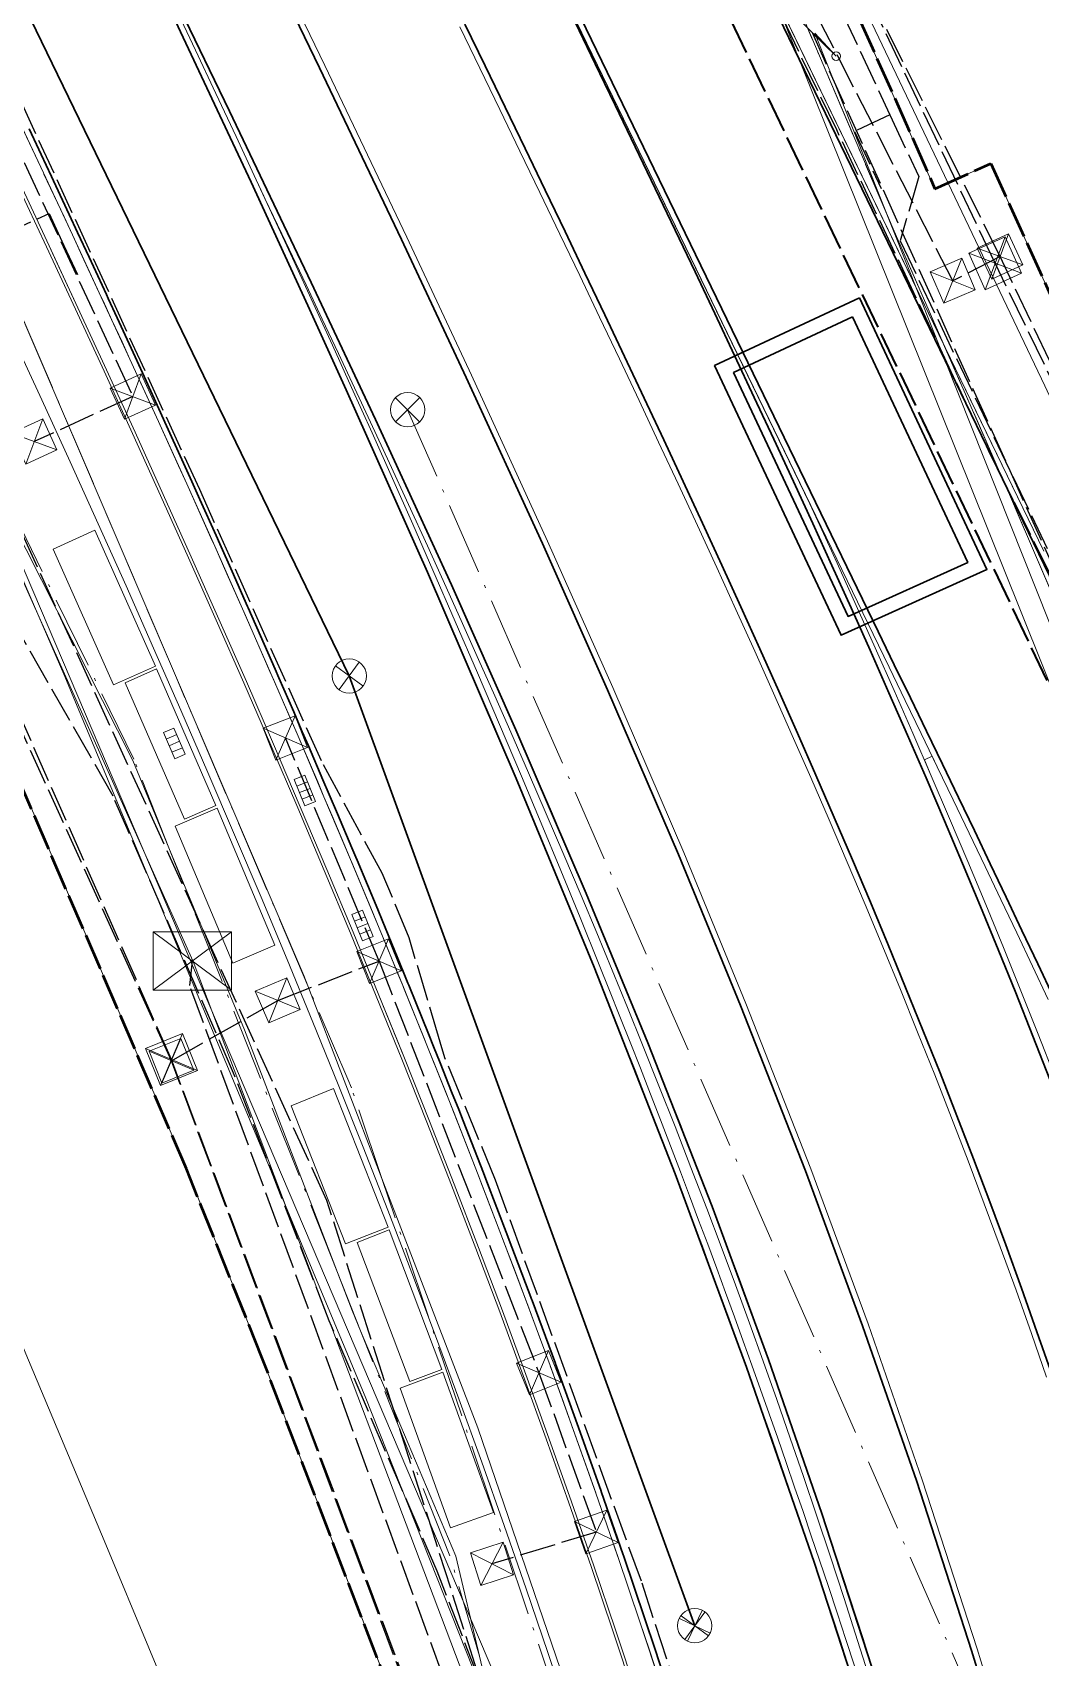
# Model space of a CAD drawing. Header units: metres. Extents: x 105014 to 106600, y 111320 to 118425.
# Drawn here: x 105813.5 to 105848.8, y 117746 to 117802.9 of the extents above; entities that cross this region are included whole.
import ezdxf

# ---------------------------------------------------------------- set-up
doc = ezdxf.new("R2010")
doc.units = ezdxf.units.M
doc.linetypes.add('DASHDOT', pattern=[3.556, 2.54, -0.508, 0, -0.508])
doc.linetypes.add('DASHED', pattern=[1.524, 1.27, -0.254])
for name, color, linetype, lineweight in [('00-BASE-LIMITE', 7, 'DASHED', 50), ('00-BASE-UE', 42, 'DASHED', 25), ('10-PAV-CALZADA-BRT', 12, 'CONTINUOUS', 30), ('10-PAV-CALZADA-MIXTA', 8, 'CONTINUOUS', 30), ('10-PAV-CICLORUTA', 76, 'CONTINUOUS', 18), ('10-PAV-SARDINEL', 252, 'CONTINUOUS', 13), ('20-EP-ZONA-DURA', 253, 'CONTINUOUS', 13), ('20-EP-ZONA-VERDE', 84, 'CONTINUOUS', 13), ('30-RED-ENEL-NODOS', 11, 'CONTINUOUS', 13), ('30-RED-ENEL-PROY', 1, 'DASHED', 25), ('30-RED-ETB-CAMARA', 151, 'CONTINUOUS', 13), ('30-RED-ETB-EXIST', 145, 'CONTINUOUS', 13), ('30-RED-ETB-PROY', 5, 'DASHED', 25), ('30-RED-MOVISTAR-CAMARA', 141, 'CONTINUOUS', 13), ('30-RED-MOVISTAR-PROY', 4, 'DASHED', 25), ('30-RED-VANTI-EXIST', 52, 'CONTINUOUS', 13), ('30-RED-VANTI-PROY', 2, 'DASHED', 25), ('30-RED-VANTI-RETIRO', 8, 'DASHDOT', 13), ('35-RH-ACUE-MENOR-EXIST', 151, 'CONTINUOUS', 13), ('35-RH-ACUE-MENOR-PROY', 5, 'DASHED', 25), ('35-RH-ACUE-PJ-POZOS', 30, 'CONTINUOUS', 30), ('35-RH-PLUV-COLECTOR', 96, 'CONTINUOUS', 30), ('35-RH-PLUV-NODOS', 94, 'CONTINUOUS', 13), ('35-RH-PLUV-RETIRO', 8, 'DASHDOT', 13), ('36-RH-SAN-COLECTOR-PROY', 6, 'DASHED', 35), ('60-PREDIAL-LOTE', 42, 'CONTINUOUS', 13)]:
    doc.layers.add(name, color=color, linetype=linetype, lineweight=lineweight)

# ---------------------------------------------------------------- blocks, each defined once
blk = doc.blocks.new('CAM_ETB_T_13')
for p, q in [((-1.375, -1.025), (1.375, 1.025)), ((-1.375, 1.025), (1.375, -1.025))]:
    blk.add_line(p, q)
blk.add_lwpolyline([(-1.375, -1.025), (1.375, -1.025), (1.375, 1.025), (-1.375, 1.025)], close=True)
blk = doc.blocks.new('POSTE')
blk.add_circle((0, 0), 0.15)
blk = doc.blocks.new('CAJA_ENEL')
for p, q in [((-0.6, -0.6), (0.6, 0.6)), ((-0.6, 0.6), (0.6, -0.6))]:
    blk.add_line(p, q)
blk.add_lwpolyline([(-0.6, -0.6), (0.6, -0.6), (0.6, 0.6), (-0.6, 0.6)], close=True)
blk = doc.blocks.new('CAM_MOV_CS_276')
for p, q in [((-0.7, -0.7), (0.7, 0.7)), ((-0.7, 0.7), (0.7, -0.7))]:
    blk.add_line(p, q)
blk.add_lwpolyline([(-0.7, -0.7), (0.7, -0.7), (0.7, 0.7), (-0.7, 0.7)], close=True)
blk = doc.blocks.new('POZO_PLUV')
for p, q in [((-0.42, -0.42), (0.42, 0.42)), ((-0.42, 0.42), (0.42, -0.42))]:
    blk.add_line(p, q)
blk.add_circle((0, 0), 0.6)
blk = doc.blocks.new('SUMIDERO')
for p, q in [((-0.25, -0.2), (-0.25, 0.2)), ((0, -0.2), (0, 0.2)), ((0.25, -0.2), (0.25, 0.2))]:
    blk.add_line(p, q)
blk.add_lwpolyline([(-0.5, -0.2), (0.5, -0.2), (0.5, 0.2), (-0.5, 0.2)], close=True)

msp = doc.modelspace()

# ---------------------------------------------------------------- linework, layer by layer
at = {"layer": '00-BASE-LIMITE'}
for points in [[(105846.2941, 117680.5101), (105844.4413, 117688.0453), (105832.6997, 117688.1927), (105829.5879, 117688.2331), (105819.0803, 117688.4427), (105818.2581, 117703.0839), (105836.2227, 117702.8063), (105837.7781, 117702.8641), (105839.1211, 117706.4501), (105836.1051, 117715.9981), (105835.9521, 117716.4171), (105830.5091, 117732.8011), (105826.1461, 117744.5921), (105821.5781, 117756.5001), (105818.9191, 117763.1341), (105812.3791, 117778.3371), (105804.4051, 117795.7271), (105799.9931, 117805.0841)], [(105842.4841, 117803.4101), (105845.1341, 117797.4587), (105847.0941, 117798.3445), (105849.6441, 117792.7011), (105854.4791, 117781.3931), (105856.3885, 117782.1015), (105857.0149, 117780.5153), (105857.9269, 117778.2051), (105860.4757, 117771.7501), (105858.5871, 117770.9471), (105861.9101, 117762.4751), (105864.9231, 117754.7661), (105865.1921, 117754.2701), (105867.1491, 117748.9825), (105867.4453, 117748.1019), (105872.8245, 117733.6623)]]:
    msp.add_lwpolyline(points, dxfattribs=at)
at = {"layer": '00-BASE-UE'}
for points in [[(105846.2941, 117680.5101), (105844.4413, 117688.0453), (105832.6997, 117688.1927), (105829.5879, 117688.2331), (105819.0803, 117688.4427), (105818.2581, 117703.0839), (105836.2227, 117702.8063), (105837.7781, 117702.8641), (105839.1211, 117706.4501), (105836.1051, 117715.9981), (105835.9521, 117716.4171), (105830.5091, 117732.8011), (105826.1461, 117744.5921), (105821.5781, 117756.5001), (105818.9191, 117763.1341), (105812.3791, 117778.3371), (105804.4051, 117795.7271), (105799.9931, 117805.0841)], [(105842.4841, 117803.4101), (105845.1341, 117797.4587), (105847.0941, 117798.3445), (105849.6441, 117792.7011), (105854.4791, 117781.3931), (105856.3885, 117782.1015), (105857.0149, 117780.5153), (105857.9269, 117778.2051), (105860.4757, 117771.7501), (105858.5871, 117770.9471), (105861.9101, 117762.4751), (105864.9231, 117754.7661), (105865.1921, 117754.2701), (105867.1491, 117748.9825), (105867.4453, 117748.1019), (105872.8245, 117733.6623)]]:
    msp.add_lwpolyline(points, dxfattribs=at)
at = {"layer": '10-PAV-CALZADA-BRT'}
for points in [[(105821.8441, 117805.2925), (105823.5825, 117801.6899), (105826.4539, 117795.6733), (105828.7195, 117790.8451), (105831.3879, 117785.0279), (105833.6673, 117779.9129), (105836.1507, 117774.1385), (105838.3283, 117768.8555), (105840.5991, 117763.0627), (105842.6023, 117757.6433), (105844.4951, 117752.1845), (105846.4183, 117746.2671), (105848.0897, 117740.8027)], [(105843.0797, 117745.2167), (105841.1769, 117751.0713), (105839.3071, 117756.4631), (105837.3287, 117761.8159), (105835.0819, 117767.5475), (105832.9255, 117772.7791), (105830.4621, 117778.5067), (105828.1993, 117783.5849), (105825.5457, 117789.3699), (105823.2907, 117794.1749), (105820.4283, 117800.1733), (105818.6941, 117803.7667)], [(105849.2333, 117755.9099), (105848.7027, 117757.4331), (105848.1621, 117758.9527), (105847.6111, 117760.4685), (105847.0501, 117761.9807), (105846.4795, 117763.4893), (105845.8997, 117764.9943), (105845.3107, 117766.4959), (105844.7133, 117767.9941), (105844.1075, 117769.4889), (105843.4939, 117770.9805), (105842.8727, 117772.4689), (105842.2443, 117773.9543), (105841.6091, 117775.4369), (105840.9673, 117776.9167), (105840.3193, 117778.3937), (105839.6653, 117779.8681), (105839.0059, 117781.3401), (105838.3413, 117782.8097), (105837.6719, 117784.2771), (105836.9979, 117785.7425), (105836.3199, 117787.2057), (105835.6377, 117788.6675), (105834.9521, 117790.1273), (105834.2633, 117791.5859), (105833.5717, 117793.0429), (105832.8775, 117794.4987), (105832.1809, 117795.9535), (105831.4825, 117797.4073), (105830.7825, 117798.8603), (105830.0811, 117800.3127), (105829.3789, 117801.7647), (105828.6759, 117803.2165)], [(105832.5297, 117803.2887), (105833.2329, 117801.8347), (105833.5613, 117801.1545), (105833.9355, 117800.3795), (105834.6365, 117798.9247), (105835.3367, 117797.4669), (105836.0353, 117796.0077), (105836.7321, 117794.5467), (105837.4267, 117793.0837), (105838.1187, 117791.6185), (105838.8077, 117790.1513), (105839.4935, 117788.6817), (105840.1757, 117787.2095), (105840.8539, 117785.7347), (105841.5281, 117784.2571), (105842.1975, 117782.7765), (105842.8621, 117781.2929), (105843.5215, 117779.8063), (105844.1753, 117778.3161), (105844.8231, 117776.8227), (105845.4645, 117775.3255), (105846.0995, 117773.8249), (105846.7273, 117772.3203), (105847.3479, 117770.8119), (105847.9607, 117769.2995), (105848.5655, 117767.7831), (105849.1617, 117766.2625)]]:
    msp.add_lwpolyline(points, dxfattribs=at)
at = {"layer": '10-PAV-CALZADA-MIXTA'}
for points in [[(105849.2795, 117769.1493), (105848.7311, 117770.3173), (105848.1799, 117771.4839), (105847.6265, 117772.6495), (105847.0711, 117773.8143), (105846.5139, 117774.9781), (105845.9553, 117776.1411), (105845.3951, 117777.3037), (105844.8341, 117778.4655), (105844.2723, 117779.6271), (105843.7101, 117780.7885), (105843.1473, 117781.9497), (105754.5767, 117964.7463)], [(105794.0671, 117897.5775), (105848.7721, 117784.6747), (105849.3351, 117783.5123)], [(105818.3517, 117803.7249), (105821.1837, 117797.6897), (105823.1778, 117793.3659), (105824.5191, 117790.4183), (105827.3683, 117784.0243), (105830.4727, 117776.8065), (105833.1947, 117770.2027), (105836.0333, 117762.9615), (105838.5371, 117756.1875), (105840.9033, 117749.3639), (105843.3071, 117741.9671)], [(105835.6681, 117745.2994), (105835.3235, 117746.3381), (105834.9897, 117747.3405), (105834.9776, 117747.3763), (105834.2255, 117749.5936), (105834.2177, 117749.6161), (105833.4468, 117751.84), (105833.443, 117751.8507), (105832.6531, 117754.0801), (105831.848, 117756.304), (105831.8442, 117756.3147), (105831.0279, 117758.5226), (105831.0197, 117758.5448), (105830.1931, 117760.7355), (105830.1797, 117760.7707), (105829.408, 117762.7785), (105829.3252, 117762.9926), (105829.0109, 117763.7981), (105828.6117, 117764.8171), (105828.457, 117765.2106), (105828.2094, 117765.8347), (105827.8045, 117766.8513), (105827.5752, 117767.4249), (105827.397, 117767.8669), (105826.9566, 117768.9551), (105826.7088, 117769.5654), (105826.6804, 117769.6353), (105826.5139, 117770.0422), (105825.7731, 117771.8423), (105825.619, 117772.2128), (105824.8969, 117773.9421), (105824.8536, 117774.0457), (105824.7132, 117774.3788), (105824.2088, 117775.5709), (105823.9224, 117776.2458), (105823.7019, 117776.7619), (105823.1918, 117777.9517), (105822.9806, 117778.4428), (105822.6788, 117779.14), (105822.1632, 117780.3274), (105822.0284, 117780.6369), (105821.6444, 117781.5133), (105821.0868, 117782.7817), (105821.0663, 117782.8281), (105820.5251, 117784.0482), (105820.0945, 117785.0167), (105819.9615, 117785.314), (105819.3944, 117786.5782), (105819.1134, 117787.2029), (105818.8248, 117787.8412), (105818.1694, 117789.2868), (105818.1241, 117789.3864), (105817.5102, 117790.7307), (105817.1267, 117791.5681), (105816.8484, 117792.1736), (105816.4958, 117792.9381), (105816.1837, 117793.615), (105816.1221, 117793.7482), (105815.5158, 117795.055), (105815.1104, 117795.9264), (105814.8167, 117796.5555), (105814.1151, 117798.0547), (105814.0923, 117798.1031), (105813.4103, 117799.5525)]]:
    msp.add_lwpolyline(points, dxfattribs=at)
at = {"layer": '10-PAV-CICLORUTA'}
for points in [[(105813.0059, 117797.5933), (105814.0229, 117795.4195), (105815.0333, 117793.2443), (105816.0365, 117791.0677), (105817.0321, 117788.8895), (105818.0197, 117786.7095), (105818.9985, 117784.5275), (105819.9685, 117782.3433), (105820.9289, 117780.1567), (105821.8791, 117777.9675), (105822.8187, 117775.7757), (105823.7473, 117773.5809), (105824.6645, 117771.3831), (105825.5693, 117769.1819), (105826.4617, 117766.9777), (105827.3411, 117764.7699), (105828.2067, 117762.5587), (105829.0583, 117760.3437), (105829.8953, 117758.1249), (105830.7171, 117755.9023), (105831.5233, 117753.6755), (105832.3141, 117751.4431), (105833.0903, 117749.2041), (105833.8523, 117746.9585), (105834.6005, 117744.7065)], [(105832.3207, 117743.9567), (105831.5771, 117746.1945), (105830.8201, 117748.4255), (105830.0491, 117750.6495), (105829.2639, 117752.8661), (105828.4633, 117755.0775), (105827.6469, 117757.2853), (105826.8155, 117759.4895), (105825.9693, 117761.6905), (105825.1089, 117763.8885), (105824.2347, 117766.0833), (105823.3473, 117768.2753), (105822.4471, 117770.4645), (105821.5347, 117772.6511), (105820.6107, 117774.8351), (105819.6755, 117777.0169), (105818.7293, 117779.1963), (105817.7731, 117781.3737), (105816.8069, 117783.5493), (105815.8317, 117785.7231), (105814.8475, 117787.8955), (105813.8553, 117790.0665), (105812.8551, 117792.2365)]]:
    msp.add_lwpolyline(points, dxfattribs=at)
at = {"layer": '10-PAV-SARDINEL'}
for points in [[(105754.3968, 117964.659), (105840.7572, 117786.4239), (105841.0358, 117785.818), (105841.7102, 117784.3398), (105842.3799, 117782.8586), (105843.0448, 117781.3744), (105843.7045, 117779.8871), (105844.3586, 117778.3961), (105845.0068, 117776.9019), (105845.6485, 117775.4039), (105846.2839, 117773.9024), (105846.9121, 117772.3969), (105847.5331, 117770.8875), (105848.1463, 117769.3741), (105848.7515, 117767.8567), (105849.3481, 117766.335)], [(105849.0984, 117769.0645), (105848.5502, 117770.2321), (105847.9992, 117771.3983), (105847.4459, 117772.5636), (105846.8907, 117773.7281), (105846.3336, 117774.8916), (105845.7751, 117776.0544), (105845.215, 117777.2168), (105844.6541, 117778.3785), (105844.0923, 117779.54), (105843.5301, 117780.7014), (105842.9673, 117781.8625), (105754.3968, 117964.659)], [(105754.5767, 117964.7463), (105843.1473, 117781.9497), (105843.7101, 117780.7885), (105844.2723, 117779.6271), (105844.8341, 117778.4655), (105845.3951, 117777.3037), (105845.9553, 117776.1411), (105846.5139, 117774.9781), (105847.0711, 117773.8143), (105847.6265, 117772.6495), (105848.1799, 117771.4839), (105848.7311, 117770.3173), (105849.2795, 117769.1493)], [(105849.3351, 117783.5123), (105848.7721, 117784.6747), (105794.0671, 117897.5775)], [(105794.2471, 117897.6647), (105848.9521, 117784.7619)], [(105842.1226, 117745.6712), (105841.821, 117746.5954), (105841.5173, 117747.519), (105841.2114, 117748.4418), (105840.9033, 117749.3639), (105840.6151, 117750.2195), (105840.3247, 117751.0743), (105840.0322, 117751.9284), (105839.7375, 117752.7817), (105839.4406, 117753.6343), (105839.1416, 117754.4861), (105838.8404, 117755.3372), (105838.5371, 117756.1875), (105838.2316, 117757.037), (105837.924, 117757.8857), (105837.6143, 117758.7337), (105837.3024, 117759.5808), (105836.9883, 117760.4272), (105836.6721, 117761.2728), (105836.3538, 117762.1175), (105836.0333, 117762.9615), (105835.6859, 117763.8696), (105835.3364, 117764.7768), (105834.9848, 117765.6832), (105834.631, 117766.5888), (105834.2751, 117767.4935), (105833.9171, 117768.3974), (105833.557, 117769.3005), (105833.1947, 117770.2027), (105832.5241, 117771.8577), (105831.8468, 117773.51), (105831.1631, 117775.1596), (105830.4727, 117776.8065), (105829.7064, 117778.6152), (105828.9336, 117780.421), (105828.1542, 117782.2241), (105827.3683, 117784.0243), (105826.6629, 117785.6259), (105825.953, 117787.2254), (105825.2383, 117788.8229), (105824.5191, 117790.4183), (105823.85, 117791.8928), (105823.1778, 117793.3659), (105822.184, 117795.5293), (105821.1837, 117797.6897), (105820.4798, 117799.2004), (105819.7732, 117800.7099), (105819.0638, 117802.218), (105818.3517, 117803.7249)], [(105842.889, 117745.1567), (105842.4238, 117746.6228), (105841.9519, 117748.0867), (105841.473, 117749.5483), (105840.9874, 117751.0073), (105840.5304, 117752.3583), (105840.0668, 117753.7064), (105839.5962, 117755.0522), (105839.1188, 117756.3957), (105838.6348, 117757.7366), (105838.1439, 117759.0752), (105837.6463, 117760.4112), (105837.1418, 117761.7447), (105836.5906, 117763.1806), (105836.0326, 117764.6141), (105835.4679, 117766.0448), (105834.8964, 117767.4728), (105834.3654, 117768.7832), (105833.8292, 117770.0914), (105833.2878, 117771.3975), (105832.7412, 117772.7015), (105832.1334, 117774.136), (105831.5206, 117775.5681), (105830.9023, 117776.9985), (105830.279, 117778.4264), (105829.719, 117779.6979), (105829.1554, 117780.9677), (105828.5881, 117782.2359), (105828.0171, 117783.5025), (105827.3594, 117784.9508), (105826.698, 117786.3974), (105826.033, 117787.8424), (105825.3643, 117789.2856), (105824.804, 117790.4881), (105824.2415, 117791.6895), (105823.6768, 117792.8899), (105823.11, 117794.0893), (105822.3978, 117795.5903), (105821.6833, 117797.0901), (105821.6346, 117797.192), (105821.3651, 117797.774), (105820.661, 117799.2851), (105819.9542, 117800.7949), (105819.2447, 117802.3033), (105818.5325, 117803.8105)], [(105818.5325, 117803.8105), (105819.2447, 117802.3033), (105819.9542, 117800.7949), (105820.661, 117799.2851), (105821.3651, 117797.774), (105822.3657, 117795.6131), (105823.3597, 117793.4492), (105824.032, 117791.9756), (105824.7013, 117790.5007), (105825.4208, 117788.9049), (105826.1357, 117787.3069), (105826.8459, 117785.7068), (105827.5515, 117784.1046), (105828.3377, 117782.3038), (105829.1173, 117780.5001), (105829.8905, 117778.6935), (105830.657, 117776.8842), (105831.3477, 117775.2366), (105832.0318, 117773.5863), (105832.7093, 117771.9332), (105833.3802, 117770.2775), (105833.7427, 117769.3748), (105834.103, 117768.4713), (105834.4612, 117767.567), (105834.8173, 117766.6618), (105834.819, 117766.6572), (105835.1712, 117765.7558), (105835.523, 117764.8489), (105835.8727, 117763.9413), (105836.2202, 117763.0328), (105836.5409, 117762.1883), (105836.8594, 117761.3431), (105837.1757, 117760.4971), (105837.49, 117759.6502), (105837.8021, 117758.8026), (105838.112, 117757.9541), (105838.4198, 117757.105), (105838.7254, 117756.255), (105839.0289, 117755.4042), (105839.3303, 117754.5526), (105839.6294, 117753.7003), (105839.9265, 117752.8473), (105840.2213, 117751.9934), (105840.514, 117751.1389), (105840.8046, 117750.2836), (105841.0929, 117749.4275), (105841.4012, 117748.505), (105841.7072, 117747.5817), (105842.0111, 117746.6577), (105842.3128, 117745.733)], [(105818.6941, 117803.7667), (105819.5625, 117801.9706), (105820.4283, 117800.1733), (105821.1472, 117798.6753), (105821.8638, 117797.1762), (105822.5784, 117795.6761), (105823.2907, 117794.1749), (105823.8577, 117792.9752), (105824.4225, 117791.7744), (105824.9852, 117790.5727), (105825.5457, 117789.3699), (105826.2146, 117787.9262), (105826.8798, 117786.4808), (105827.5414, 117785.0337), (105828.1993, 117783.5849), (105828.7705, 117782.3178), (105829.3381, 117781.0491), (105829.9019, 117779.7787), (105830.4621, 117778.5067), (105831.0857, 117777.0782), (105831.7042, 117775.6474), (105832.3174, 117774.2143), (105832.9255, 117772.7791), (105833.4724, 117771.4744), (105834.0141, 117770.1676), (105834.5506, 117768.8586), (105835.0819, 117767.5475), (105835.6537, 117766.1186), (105836.2188, 117764.687), (105836.7771, 117763.2527), (105837.3287, 117761.8159), (105837.8335, 117760.4815), (105838.3315, 117759.1445), (105838.8227, 117757.805), (105839.3071, 117756.4631), (105839.7848, 117755.1187), (105840.2557, 117753.7719), (105840.7197, 117752.4228), (105841.1769, 117751.0713), (105841.6629, 117749.611), (105842.1421, 117748.1485), (105842.6143, 117746.6837), (105843.0797, 117745.2167)], [(105849.1617, 117766.2625), (105848.5655, 117767.7831), (105847.9607, 117769.2995), (105847.3479, 117770.8119), (105846.7273, 117772.3203), (105846.0995, 117773.8249), (105845.4645, 117775.3255), (105844.8231, 117776.8227), (105844.1753, 117778.3161), (105843.5215, 117779.8063), (105842.8621, 117781.2929), (105842.1975, 117782.7765), (105841.5281, 117784.2571), (105840.8539, 117785.7347), (105840.1757, 117787.2095), (105839.4935, 117788.6817), (105838.8077, 117790.1513), (105838.1187, 117791.6185), (105837.4267, 117793.0837), (105836.7321, 117794.5467), (105836.0353, 117796.0077), (105835.3367, 117797.4669), (105834.6365, 117798.9247), (105833.9355, 117800.3795), (105833.5613, 117801.1545), (105833.2329, 117801.8347), (105832.5297, 117803.2887)], [(105835.4783, 117745.2366), (105835.1337, 117746.275), (105834.8001, 117747.2769), (105834.7881, 117747.3124), (105834.414, 117748.4214), (105834.0364, 117749.5286), (105834.0287, 117749.5508), (105833.6452, 117750.6632), (105833.2581, 117751.7737), (105833.2545, 117751.784), (105832.8614, 117752.8993), (105832.4648, 117754.0127), (105832.0644, 117755.1247), (105831.6598, 117756.2364), (105831.656, 117756.247), (105831.2503, 117757.35), (105830.8404, 117758.4531), (105830.8323, 117758.475), (105830.4211, 117759.5702), (105830.0062, 117760.6645), (105829.9929, 117760.6994), (105829.6085, 117761.7034), (105829.2215, 117762.7065), (105829.1388, 117762.9202), (105828.8247, 117763.7253), (105828.4256, 117764.744), (105828.271, 117765.1371), (105828.0236, 117765.7608), (105827.6188, 117766.7772), (105827.3896, 117767.3504), (105827.2116, 117767.792), (105826.7713, 117768.88), (105826.5235, 117769.4902), (105826.4952, 117769.5598), (105826.3289, 117769.9664), (105825.9596, 117770.8665), (105825.5883, 117771.7658), (105825.4344, 117772.1359), (105824.7124, 117773.865), (105824.6692, 117773.9683), (105824.529, 117774.301), (105824.0247, 117775.4929), (105823.7384, 117776.1675), (105823.5181, 117776.6832), (105823.0081, 117777.8728), (105822.797, 117778.3636), (105822.4953, 117779.0604), (105821.9798, 117780.2476), (105821.8451, 117780.5568), (105821.4613, 117781.4329), (105820.9038, 117782.7011), (105820.8835, 117782.7472), (105820.3423, 117783.967), (105819.9118, 117784.9352), (105819.779, 117785.2322), (105819.212, 117786.4963), (105818.9311, 117787.1207), (105818.6426, 117787.7587), (105817.9873, 117789.2041), (105817.9421, 117789.3035), (105817.3284, 117790.6475), (105816.945, 117791.4847), (105816.6668, 117792.09), (105816.3142, 117792.8544), (105816.0022, 117793.5312), (105815.9407, 117793.6642), (105815.3345, 117794.9707), (105814.9292, 117795.8419), (105814.6356, 117796.4708), (105813.9341, 117797.9697), (105813.9114, 117798.0179), (105813.2294, 117799.4673)], [(105813.4103, 117799.5525), (105814.0923, 117798.1031), (105814.1151, 117798.0547), (105814.8167, 117796.5555), (105815.1104, 117795.9264), (105815.5158, 117795.055), (105816.1221, 117793.7482), (105816.1837, 117793.615), (105816.4958, 117792.9381), (105816.8484, 117792.1736), (105817.1267, 117791.5681), (105817.5102, 117790.7307), (105818.1241, 117789.3864), (105818.1694, 117789.2868), (105818.8248, 117787.8412), (105819.1134, 117787.2029), (105819.3944, 117786.5782), (105819.9615, 117785.314), (105820.0945, 117785.0167), (105820.5251, 117784.0482), (105821.0663, 117782.8281), (105821.0868, 117782.7817), (105821.6444, 117781.5133), (105822.0284, 117780.6369), (105822.1632, 117780.3274), (105822.6788, 117779.14), (105822.9806, 117778.4428), (105823.1918, 117777.9517), (105823.7019, 117776.7619), (105823.9224, 117776.2458), (105824.2088, 117775.5709), (105824.7132, 117774.3788), (105824.8536, 117774.0457), (105824.8969, 117773.9421), (105825.619, 117772.2128), (105825.7731, 117771.8423), (105826.1445, 117770.9427), (105826.5139, 117770.0422), (105826.6804, 117769.6353), (105826.7088, 117769.5654), (105826.9566, 117768.9551), (105827.397, 117767.8669), (105827.5752, 117767.4249), (105827.8045, 117766.8513), (105828.2094, 117765.8347), (105828.457, 117765.2106), (105828.6117, 117764.8171), (105829.0109, 117763.7981), (105829.3252, 117762.9926), (105829.408, 117762.7785), (105829.7952, 117761.7751), (105830.1797, 117760.7707), (105830.1931, 117760.7355), (105830.6082, 117759.6408), (105831.0197, 117758.5448), (105831.0279, 117758.5226), (105831.4379, 117757.4193), (105831.8442, 117756.3147), (105831.848, 117756.304), (105832.2524, 117755.1927), (105832.6531, 117754.0801), (105833.0499, 117752.9661), (105833.443, 117751.8507), (105833.4468, 117751.84), (105833.8341, 117750.7287), (105834.2177, 117749.6161), (105834.2255, 117749.5936), (105834.6034, 117748.4856), (105834.9776, 117747.3763), (105834.9897, 117747.3405), (105835.3235, 117746.3381), (105835.6681, 117745.2994)]]:
    msp.add_lwpolyline(points, dxfattribs=at)
at = {"layer": '20-EP-ZONA-DURA'}
for points in [[(105848.9521, 117784.7619), (105823.0035, 117838.3157)], [(105842.4841, 117803.4101), (105845.1341, 117797.4587), (105847.0941, 117798.3445), (105849.6441, 117792.7011), (105854.4791, 117781.3931), (105856.3885, 117782.1015), (105857.0149, 117780.5153), (105857.9269, 117778.2051), (105860.4757, 117771.7501), (105858.5871, 117770.9471), (105861.9101, 117762.4751), (105864.9231, 117754.7661), (105865.1921, 117754.2701), (105867.1491, 117748.9825), (105867.4453, 117748.1019), (105872.8245, 117733.6623)], [(105834.6005, 117744.7065), (105833.8523, 117746.9585), (105833.0903, 117749.2041), (105832.3141, 117751.4431), (105831.5233, 117753.6755), (105830.7171, 117755.9023), (105829.8953, 117758.1249), (105829.0583, 117760.3437), (105828.2067, 117762.5587), (105827.3411, 117764.7699), (105826.4617, 117766.9777), (105825.5693, 117769.1819), (105824.6645, 117771.3831), (105823.7473, 117773.5809), (105822.8187, 117775.7757), (105821.8791, 117777.9675), (105820.9289, 117780.1567), (105819.9685, 117782.3433), (105818.9985, 117784.5275), (105818.0197, 117786.7095), (105817.0321, 117788.8895), (105816.0365, 117791.0677), (105815.0333, 117793.2443), (105814.0229, 117795.4195), (105813.0059, 117797.5933)], [(105813.0965, 117797.6357), (105814.1135, 117795.4617), (105814.2331, 117795.2043), (105815.1241, 117793.2863), (105816.1273, 117791.1095), (105817.1231, 117788.9311), (105818.1107, 117786.7507), (105819.0899, 117784.5683), (105820.0599, 117782.3837), (105821.0205, 117780.1967), (105821.9709, 117778.0071), (105822.9107, 117775.8149), (105823.8395, 117773.6195), (105824.7569, 117771.4213), (105825.6619, 117769.2197), (105826.2653, 117767.7297), (105826.5547, 117767.0149), (105827.4341, 117764.8067), (105828.3001, 117762.5947), (105829.1517, 117760.3791), (105829.9891, 117758.1599), (105830.8111, 117755.9367), (105831.6175, 117753.7091), (105832.4085, 117751.4761), (105833.1849, 117749.2365), (105833.9471, 117746.9903), (105834.6955, 117744.7377)], [(105842.3128, 117745.733), (105842.0111, 117746.6577), (105841.7072, 117747.5817), (105841.4012, 117748.505), (105841.0929, 117749.4275), (105840.8046, 117750.2836), (105840.514, 117751.1389), (105840.2213, 117751.9934), (105839.9265, 117752.8473), (105839.6294, 117753.7003), (105839.3303, 117754.5526), (105839.0289, 117755.4042), (105838.7254, 117756.255), (105838.4198, 117757.105), (105838.112, 117757.9541), (105837.8021, 117758.8026), (105837.49, 117759.6502), (105837.1757, 117760.4971), (105836.8594, 117761.3431), (105836.5409, 117762.1883), (105836.2202, 117763.0328), (105835.8727, 117763.9413), (105835.523, 117764.8489), (105835.1712, 117765.7558), (105834.819, 117766.6572), (105834.8173, 117766.6618), (105834.4612, 117767.567), (105834.103, 117768.4713), (105833.7427, 117769.3748), (105833.3802, 117770.2775), (105832.7093, 117771.9332), (105832.0318, 117773.5863), (105831.3477, 117775.2366), (105830.657, 117776.8842), (105829.8905, 117778.6935), (105829.1173, 117780.5001), (105828.3377, 117782.3038), (105827.5515, 117784.1046), (105826.8459, 117785.7068), (105826.1357, 117787.3069), (105825.4208, 117788.9049), (105824.7013, 117790.5007), (105824.032, 117791.9756), (105823.3597, 117793.4492), (105822.3657, 117795.6131), (105821.6833, 117797.0901), (105822.3978, 117795.5903), (105823.11, 117794.0893), (105823.6768, 117792.8899), (105824.2415, 117791.6895), (105824.804, 117790.4881), (105825.3643, 117789.2856), (105826.033, 117787.8424), (105826.698, 117786.3974), (105827.3594, 117784.9508), (105828.0171, 117783.5025), (105828.5881, 117782.2359), (105829.1554, 117780.9677), (105829.719, 117779.6979), (105830.279, 117778.4264), (105830.9023, 117776.9985), (105831.5206, 117775.5681), (105832.1334, 117774.136), (105832.7412, 117772.7015), (105833.2878, 117771.3975), (105833.8292, 117770.0914), (105834.3654, 117768.7832), (105834.8964, 117767.4728), (105835.4679, 117766.0448), (105836.0326, 117764.6141), (105836.5906, 117763.1806), (105837.1418, 117761.7447), (105837.6463, 117760.4112), (105838.1439, 117759.0752), (105838.6348, 117757.7366), (105839.1188, 117756.3957), (105839.5962, 117755.0522), (105840.0668, 117753.7064), (105840.5304, 117752.3583), (105840.9874, 117751.0073), (105841.473, 117749.5483), (105841.9519, 117748.0867), (105842.4238, 117746.6228), (105842.889, 117745.1567)], [(105812.8551, 117792.2365), (105813.8553, 117790.0665), (105814.8475, 117787.8955), (105815.8317, 117785.7231), (105816.8069, 117783.5493), (105817.7731, 117781.3737), (105818.7293, 117779.1963), (105819.6755, 117777.0169), (105820.6107, 117774.8351), (105821.5347, 117772.6511), (105822.4471, 117770.4645), (105823.3473, 117768.2753), (105824.2347, 117766.0833), (105825.1089, 117763.8885), (105825.9693, 117761.6905), (105826.8155, 117759.4895), (105827.6469, 117757.2853), (105828.4633, 117755.0775), (105829.2639, 117752.8661), (105830.0491, 117750.6495), (105830.8201, 117748.4255), (105831.5771, 117746.1945), (105832.3207, 117743.9567)], [(105826.1461, 117744.5921), (105821.5781, 117756.5001), (105818.9191, 117763.1341), (105812.3791, 117778.3371)]]:
    msp.add_lwpolyline(points, dxfattribs=at)
for points in [[(105816.3737, 117780.0835), (105817.8353, 117780.7347), (105815.7141, 117785.4967), (105814.2575, 117784.8335), (105816.3737, 117780.0835)], [(105818.8525, 117775.3819), (105819.9537, 117775.8603), (105817.8755, 117780.6431), (105816.7807, 117780.1513), (105818.8525, 117775.3819)], [(105822.0223, 117770.9633), (105819.9931, 117775.7683), (105818.5245, 117775.1305), (105820.5485, 117770.3405), (105822.0223, 117770.9633)], [(105824.4969, 117760.5035), (105825.9859, 117761.0897), (105824.0733, 117765.9477), (105822.5923, 117765.3423), (105824.4969, 117760.5035)], [(105826.7445, 117755.6871), (105827.8677, 117756.1115), (105826.0219, 117760.9963), (105824.9067, 117760.5517), (105826.7445, 117755.6871)], [(105829.6757, 117751.1045), (105827.9023, 117756.0177), (105826.4049, 117755.4521), (105828.1707, 117750.5611), (105829.6757, 117751.1045)]]:
    msp.add_lwpolyline(points, close=True, dxfattribs=at)
at = {"layer": '20-EP-ZONA-VERDE'}
for points in [[(105848.2815, 117740.8597), (105846.6091, 117746.3271), (105844.6847, 117752.2481), (105842.7905, 117757.7107), (105840.7859, 117763.1339), (105838.5137, 117768.9303), (105836.3349, 117774.2163), (105833.8503, 117779.9933), (105831.5701, 117785.1105), (105828.9009, 117790.9295), (105826.6347, 117795.7589), (105823.7629, 117801.7765), (105822.0241, 117805.3795)], [(105828.4959, 117803.1293), (105829.1989, 117801.6777), (105829.9011, 117800.2257), (105830.6023, 117798.7733), (105831.3023, 117797.3205), (105832.0005, 117795.8669), (105832.6969, 117794.4125), (105833.3911, 117792.9569), (105834.0827, 117791.5001), (105834.7713, 117790.0421), (105835.4565, 117788.5827), (105836.1385, 117787.1215), (105836.8163, 117785.6585), (105837.4901, 117784.1937), (105838.1593, 117782.7269), (105838.8235, 117781.2579), (105839.4827, 117779.7867), (105840.1363, 117778.3129), (105840.7839, 117776.8367), (105841.4253, 117775.3577), (105842.0603, 117773.8761), (105842.6883, 117772.3915), (105843.3091, 117770.9039), (105843.9223, 117769.4133), (105844.5277, 117767.9195), (105845.1247, 117766.4223), (105845.7131, 117764.9219), (105846.2927, 117763.4179), (105846.8629, 117761.9105), (105847.4233, 117760.3995), (105847.9739, 117758.8849), (105848.5141, 117757.3667), (105849.0443, 117755.8447)], [(105812.8871, 117800.1933), (105813.9113, 117798.0181), (105814.9293, 117795.8419), (105815.9407, 117793.6643), (105816.9453, 117791.4849), (105817.9423, 117789.3037), (105818.9313, 117787.1205), (105819.9117, 117784.9351), (105820.8833, 117782.7473), (105821.8453, 117780.5569), (105822.7973, 117778.3637), (105823.7389, 117776.1675), (105824.6693, 117773.9681), (105825.5883, 117771.7657), (105826.4953, 117769.5599), (105827.3897, 117767.3503), (105828.2713, 117765.1373), (105829.1391, 117762.9203), (105829.9929, 117760.6995), (105830.8321, 117758.4747), (105831.6563, 117756.2459), (105832.4649, 117754.0127), (105833.2579, 117751.7737), (105834.0361, 117749.5285), (105834.8003, 117747.2767), (105835.5505, 117745.0189)], [(105834.6955, 117744.7377), (105833.9471, 117746.9903), (105833.1849, 117749.2365), (105832.4085, 117751.4761), (105831.6175, 117753.7091), (105830.8111, 117755.9367), (105829.9891, 117758.1599), (105829.1517, 117760.3791), (105828.3001, 117762.5947), (105827.4341, 117764.8067), (105826.5547, 117767.0149), (105825.6619, 117769.2197), (105824.7569, 117771.4213), (105823.8395, 117773.6195), (105822.9107, 117775.8149), (105821.9709, 117778.0071), (105821.0205, 117780.1967), (105820.0599, 117782.3837), (105819.0899, 117784.5683), (105818.1107, 117786.7507), (105817.1231, 117788.9311), (105816.1273, 117791.1095), (105815.1241, 117793.2863), (105814.1135, 117795.4617), (105813.0965, 117797.6357)], [(105849.3481, 117766.3349), (105848.7515, 117767.8567), (105848.1463, 117769.3741), (105847.5331, 117770.8875), (105846.9121, 117772.3969), (105846.2839, 117773.9023), (105845.6487, 117775.4039), (105845.0067, 117776.9017), (105844.7671, 117777.4541), (105845.0375, 117777.5847), (105845.2151, 117777.2167), (105845.2151, 117777.2167), (105845.7751, 117776.0545), (105846.3337, 117774.8915), (105846.8907, 117773.7281), (105847.4459, 117772.5637), (105847.9991, 117771.3983), (105848.5501, 117770.2321), (105849.0983, 117769.0645)]]:
    msp.add_lwpolyline(points, dxfattribs=at)
for points in [[(105817.8353, 117780.7347), (105816.3737, 117780.0835), (105814.2575, 117784.8335), (105815.7141, 117785.4967), (105817.8353, 117780.7347)], [(105819.9537, 117775.8603), (105818.8525, 117775.3819), (105816.7807, 117780.1513), (105817.8755, 117780.6431), (105819.9537, 117775.8603)], [(105822.0223, 117770.9633), (105820.5485, 117770.3405), (105818.5245, 117775.1305), (105819.9931, 117775.7683), (105822.0223, 117770.9633)], [(105825.9859, 117761.0897), (105824.4969, 117760.5035), (105822.5923, 117765.3423), (105824.0733, 117765.9477), (105825.9859, 117761.0897)], [(105827.8677, 117756.1115), (105826.7445, 117755.6871), (105824.9067, 117760.5517), (105826.0219, 117760.9963), (105827.8677, 117756.1115)], [(105829.6757, 117751.1045), (105828.1707, 117750.5611), (105826.4049, 117755.4521), (105827.9023, 117756.0177), (105829.6757, 117751.1045)]]:
    msp.add_lwpolyline(points, close=True, dxfattribs=at)
at = {"layer": '30-RED-ENEL-PROY'}
for points in [[(105847.4149, 117795.0823), (105828.0393, 117833.9371)], [(105845.7593, 117794.2359), (105834.7913, 117815.6343)], [(105818.3963, 117766.9199), (105800.8033, 117805.6689)], [(105812.5975, 117799.7539), (105817.0447, 117790.1773)], [(105847.4149, 117795.0823), (105845.7593, 117794.2359)], [(105857.0053, 117774.8947), (105847.4149, 117795.0823)], [(105817.0447, 117790.1773), (105813.5921, 117788.6051)], [(105825.6697, 117770.4067), (105822.3879, 117778.2249)], [(105822.1203, 117769.0349), (105825.6697, 117770.4067)], [(105825.6697, 117770.4067), (105831.2655, 117755.9965)], [(105818.3963, 117766.9199), (105822.1203, 117769.0349)], [(105833.1207, 117727.5605), (105818.3963, 117766.9199)], [(105831.2655, 117755.9965), (105833.2757, 117750.4179)], [(105833.2757, 117750.4179), (105829.6223, 117749.3031)]]:
    msp.add_lwpolyline(points, dxfattribs=at)
at = {"layer": '30-RED-ETB-EXIST'}
for points in [[(105819.145, 117770.419), (105790.549, 117834.365), (105790.451, 117834.321)], [(105841.671, 117802.099), (105840.201, 117803.559), (105830.22, 117826.491)], [(105859.441, 117756.474), (105859.186, 117757.032), (105840.933, 117802.9), (105841.671, 117802.099)], [(105843.507, 117706.456), (105843.381, 117706.35), (105843.355, 117706.478), (105819.196, 117770.306), (105819.145, 117770.419)]]:
    msp.add_lwpolyline(points, dxfattribs=at)
at = {"layer": '30-RED-ETB-PROY'}
for points in [[(105859.441, 117756.474), (105861.408, 117757.362), (105840.855, 117802.887), (105841.671, 117802.099)], [(105842.327, 117706.135), (105842.076, 117706.724), (105819.041, 117769.556), (105819.129, 117770.412)]]:
    msp.add_lwpolyline(points, dxfattribs=at)
at = {"layer": '30-RED-MOVISTAR-PROY'}
for points in [[(105847.2409, 117794.8463), (105828.4603, 117834.4027)], [(105818.3985, 117766.9615), (105801.2131, 117805.9497)], [(105856.9773, 117774.8599), (105847.2409, 117794.8463)], [(105833.2005, 117727.5555), (105818.3985, 117766.9615)]]:
    msp.add_lwpolyline(points, dxfattribs=at)
at = {"layer": '30-RED-VANTI-EXIST'}
for points in [[(105847.531, 117787.2423), (105847.5157, 117787.2779), (105843.7011, 117795.9657), (105840.5171, 117803.4485), (105837.6247, 117810.1855), (105833.7549, 117818.4583), (105831.0339, 117825.1271), (105829.3773, 117829.3747), (105827.0413, 117834.8249), (105826.7594, 117835.4991)], [(105818.5365, 117780.4101), (105809.1651, 117802.2881), (105805.1364, 117810.9635)], [(105818.3111, 117774.3805), (105817.0417, 117777.4389), (105812.2363, 117786.9255), (105809.6364, 117792.7403)], [(105858.7794, 117759.9517), (105855.7607, 117767.4275), (105851.1793, 117778.7403), (105847.531, 117787.2423)], [(105823.1764, 117769.5408), (105823.0377, 117769.9017), (105818.5365, 117780.4101)], [(105824.213, 117759.504), (105820.9575, 117768.0049), (105818.3111, 117774.3805)], [(105824.4505, 117766.2248), (105823.1764, 117769.5408)], [(105825.7675, 117762.7975), (105824.4505, 117766.2248)], [(105836.7169, 117730.2247), (105832.7825, 117743.3879), (105829.1207, 117754.0707), (105825.7675, 117762.7975)], [(105825.0229, 117757.4624), (105824.7241, 117758.1693), (105824.213, 117759.504)], [(105829.1808, 117746.0722), (105828.3581, 117749.5725), (105825.0229, 117757.4624)], [(105829.6847, 117743.9285), (105829.1808, 117746.0722)]]:
    msp.add_lwpolyline(points, dxfattribs=at)
at = {"layer": '30-RED-VANTI-PROY'}
for points in [[(105847.531, 117787.2423), (105847.0917, 117788.1191), (105844.3979, 117793.8153), (105841.6931, 117799.5169), (105838.3103, 117806.5113), (105836.7207, 117809.4481), (105832.7827, 117817.9323), (105827.4899, 117828.0743), (105820.5013, 117842.6655), (105815.6293, 117852.8479), (105809.8783, 117864.7371), (105805.1983, 117874.5665), (105800.2065, 117884.9803), (105795.9397, 117893.7215), (105792.4847, 117901.1495), (105788.3517, 117909.6691), (105783.5027, 117919.6769), (105780.0077, 117926.9775), (105776.0329, 117935.3803), (105774.8722, 117937.8439)], [(105829.6847, 117743.9285), (105827.7055, 117749.0409), (105823.9243, 117757.8147), (105820.5741, 117766.4851), (105816.3537, 117776.1885), (105810.3151, 117786.7413), (105806.2225, 117795.2161), (105800.7559, 117806.6307), (105798.6075, 117813.5583), (105795.8929, 117815.5019), (105793.4175, 117820.9167), (105793.9139, 117822.7065), (105789.7713, 117833.0403), (105788.3107, 117836.9763), (105785.6639, 117842.7301), (105783.6451, 117847.7441), (105780.0061, 117854.3395), (105779.1427, 117858.0071), (105777.2741, 117861.4869), (105773.3297, 117868.6639), (105769.5805, 117876.4337), (105768.2797, 117877.5981), (105764.6753, 117885.1581), (105764.6509, 117889.4174)], [(105827.8084, 117767.5738), (105826.7183, 117771.2279), (105825.7797, 117773.4857), (105823.6479, 117777.4177), (105819.3877, 117786.9223), (105809.3803, 117808.6553), (105806.0935, 117815.5751), (105804.8323, 117819.1213), (105803.8591, 117821.1967), (105802.1219, 117823.4097), (105798.7573, 117830.5359), (105795.6243, 117836.8019), (105792.2997, 117843.8525), (105785.5297, 117857.8163), (105779.7015, 117869.5195)], [(105860.084, 117760.511), (105857.9733, 117765.4307), (105854.5209, 117773.0787), (105849.8533, 117782.6071), (105847.531, 117787.2423)], [(105852.916, 117682.8227), (105852.4685, 117683.9829), (105844.2191, 117717.4441), (105840.5061, 117730.8039), (105838.5833, 117737.2767), (105834.8523, 117748.6965), (105829.7499, 117762.7437), (105827.9713, 117767.0277), (105827.8084, 117767.5738)]]:
    msp.add_lwpolyline(points, dxfattribs=at)
at = {"layer": '30-RED-VANTI-RETIRO'}
for points in [[(105847.531, 117787.2423), (105847.5157, 117787.2779), (105843.7011, 117795.9657), (105840.5171, 117803.4485), (105837.6247, 117810.1855), (105833.7549, 117818.4583), (105831.0339, 117825.1271), (105829.3773, 117829.3747), (105827.0413, 117834.8249), (105826.7594, 117835.4991)], [(105818.5365, 117780.4101), (105808.5539, 117803.7949), (105805.1364, 117810.9635)], [(105818.3111, 117774.3805), (105817.0791, 117777.4861), (105809.6364, 117792.7403)], [(105858.7794, 117759.9517), (105855.7607, 117767.4275), (105851.1793, 117778.7403), (105847.531, 117787.2423)], [(105823.1764, 117769.5408), (105818.5365, 117780.4101)], [(105824.213, 117759.504), (105818.3111, 117774.3805)], [(105824.5712, 117766.2733), (105823.1764, 117769.5408)], [(105825.7675, 117762.7975), (105824.7023, 117765.9663), (105824.5712, 117766.2733)], [(105836.7169, 117730.2247), (105825.7675, 117762.7975)], [(105825.0229, 117757.4624), (105824.213, 117759.504)], [(105829.1808, 117746.0722), (105828.1495, 117749.5815), (105825.0229, 117757.4624)], [(105830.2085, 117742.5756), (105829.1808, 117746.0722)]]:
    msp.add_lwpolyline(points, dxfattribs=at)
at = {"layer": '35-RH-ACUE-MENOR-EXIST'}
for points in [[(105894.26, 117644.07), (105890.32, 117681.81), (105876.69, 117724.45), (105860.06, 117766.8), (105848.98, 117790.55), (105832.75, 117824.6), (105817.7, 117863.39), (105786.04, 117923.96), (105760.7638, 117960.8852), (105752.69, 117972.68), (105738.2607, 117994.7119), (105703.78, 118047.36), (105694.18, 118072.5), (105691.8049, 118075.4084), (105690.84, 118076.59), (105690.108, 118137.4861)], [(105844.72, 117701.13), (105831.77, 117740.59), (105811.76, 117787.56), (105761.0252, 117894.1864)]]:
    msp.add_lwpolyline(points, dxfattribs=at)
at = {"layer": '35-RH-ACUE-MENOR-PROY'}
for points in [[(105788.8814, 117913.4125), (105817.915, 117854.0722), (105823.6829, 117840.4388), (105829.1863, 117828.8778), (105830.2486, 117828.5078), (105843.5584, 117800.04), (105844.5668, 117797.8832), (105843.9157, 117795.6351), (105858.4712, 117765.166), (105861.4113, 117758.3403), (105866.3041, 117745.2671), (105868.6916, 117738.2944), (105871.1969, 117732.194), (105875.1899, 117720.2226), (105875.9336, 117717.9703), (105880.9651, 117697.8612), (105883.7921, 117688.9931), (105887.1492, 117673.7828)], [(105865.0345, 117578.9526), (105863.1398, 117603.6215), (105863.0233, 117605.1391), (105858.5833, 117631.6789), (105853.7084, 117656.6809), (105850.1215, 117675.0767), (105848.5492, 117677.214), (105847.5281, 117681.3583), (105847.8116, 117684.077), (105846.9778, 117687.5084), (105846.5624, 117689.1904), (105842.9151, 117703.9511), (105842.6844, 117704.9086), (105842.6844, 117704.9086), (105842.1046, 117707.2408), (105837.4514, 117719.416), (105823.837, 117762.0291), (105809.1026, 117794.2952), (105786.0819, 117842.0848), (105773.2478, 117869.8188)], [(105843.5584, 117800.0401), (105842.3203, 117799.464), (105843.2484, 117797.4693)], [(105809.1026, 117794.2952), (105810.9376, 117795.1351), (105814.117, 117796.5904), (105814.6348, 117795.4681), (105815.1028, 117794.4539)]]:
    msp.add_lwpolyline(points, dxfattribs=at)
at = {"layer": '35-RH-ACUE-PJ-POZOS'}
for points in [[(105842.4878, 117793.6396), (105846.9507, 117784.1267), (105841.8469, 117781.8205), (105837.418, 117791.2612), (105842.4878, 117793.6396)], [(105842.2475, 117792.9746), (105846.2826, 117784.3735), (105842.0902, 117782.4792), (105838.083, 117791.0209), (105842.2475, 117792.9746)]]:
    msp.add_lwpolyline(points, close=True, dxfattribs=at)
at = {"layer": '35-RH-PLUV-COLECTOR'}
for points in [[(105824.6225, 117780.3959), (105803.2519, 117824.451)], [(105824.6225, 117780.3959), (105803.2519, 117824.451)], [(105836.7237, 117747.1354), (105824.6225, 117780.3959)], [(105836.7237, 117747.1354), (105824.6225, 117780.3959)]]:
    msp.add_lwpolyline(points, dxfattribs=at)
at = {"layer": '35-RH-PLUV-RETIRO'}
msp.add_lwpolyline([(105826.668, 117789.718), (105868.5641, 117694.0681)], dxfattribs=at)
at = {"layer": '36-RH-SAN-COLECTOR-PROY'}
msp.add_lwpolyline([(105828.7576, 117822.6179), (105851.9626, 117774.1736)], dxfattribs=at)
at = {"layer": '60-PREDIAL-LOTE'}
msp.add_lwpolyline([(105774.7298, 117849.0091), (105779.684, 117849.773), (105779.7887, 117849.7966), (105784.0404, 117850.7556), (105803.7943, 117805.441), (105814.6254, 117780.4532), (105825.1829, 117755.1676), (105845.323, 117704.324), (105841.453, 117703.8579), (105839.518, 117703.6249), (105837.583, 117703.3919), (105835.674, 117703.162), (105825.1647, 117728.2753), (105820.6154, 117739.1218), (105816.1046, 117749.9843), (105797.886, 117793.3605), (105794.9759, 117800.2628), (105792.0847, 117807.173), (105786.3349, 117821.0102), (105774.8638, 117848.6858), (105774.7298, 117849.0091)], close=True, dxfattribs=at)
msp.add_lwpolyline([(105862.9944, 117745.7908), (105862.6993, 117746.3723), (105862.6931, 117746.3875), (105861.5554, 117749.2225), (105848.126, 117782.6891), (105840.8162, 117800.9054), (105840.4854, 117801.7301), (105839.6165, 117803.8956)], dxfattribs=at)

# ---------------------------------------------------------------- block references
at = {"layer": '30-RED-ENEL-NODOS'}
for p, rotation in [((105847.4149, 117795.0824), 115), ((105845.7594, 117794.2358), 113.2), ((105817.0447, 117790.1773), 114.6), ((105813.5921, 117788.605), 114.5), ((105822.3878, 117778.2249), 111.6), ((105825.6697, 117770.4066), 111.8), ((105822.1202, 117769.0348), 113.1), ((105818.3962, 117766.9198), 112), ((105831.2655, 117755.9964), 111.9), ((105833.2757, 117750.4179), 109.1), ((105829.6222, 117749.303), 107.7)]:
    msp.add_blockref('CAJA_ENEL', p, dxfattribs=dict(at, rotation=rotation))
at = {"layer": '30-RED-ETB-CAMARA'}
for name, p in [('POSTE', (105841.671, 117802.099)), ('CAM_ETB_T_13', (105819.129, 117770.412))]:
    msp.add_blockref(name, p, dxfattribs=at)
at = {"layer": '30-RED-MOVISTAR-CAMARA'}
for p, rotation in [((105847.2409, 117794.8463), 114.3), ((105818.3985, 117766.9616), 112.1)]:
    msp.add_blockref('CAM_MOV_CS_276', p, dxfattribs=dict(at, rotation=rotation))
at = {"layer": '35-RH-PLUV-NODOS'}
msp.add_blockref('POZO_PLUV', (105826.668, 117789.718), dxfattribs=at)
for name, p, rotation in [('POZO_PLUV', (105824.6225, 117780.3959), 279), ('POZO_PLUV', (105824.6225, 117780.3959), 279), ('SUMIDERO', (105818.5001, 117778.0322), 293.3), ('SUMIDERO', (105818.5001, 117778.0322), 293.3), ('SUMIDERO', (105818.5001, 117778.0322), 293.3), ('SUMIDERO', (105823.0698, 117776.3833), 292.1), ('SUMIDERO', (105825.0871, 117771.6553), 292.1), ('SUMIDERO', (105825.0871, 117771.6553), 292.1), ('POZO_PLUV', (105836.7237, 117747.1354), 19.2), ('POZO_PLUV', (105836.7237, 117747.1354), 19.2), ('POZO_PLUV', (105836.7237, 117747.1354), 279), ('POZO_PLUV', (105836.7237, 117747.1354), 279)]:
    msp.add_blockref(name, p, dxfattribs=dict(at, rotation=rotation))

doc.saveas('drawing.dxf')
